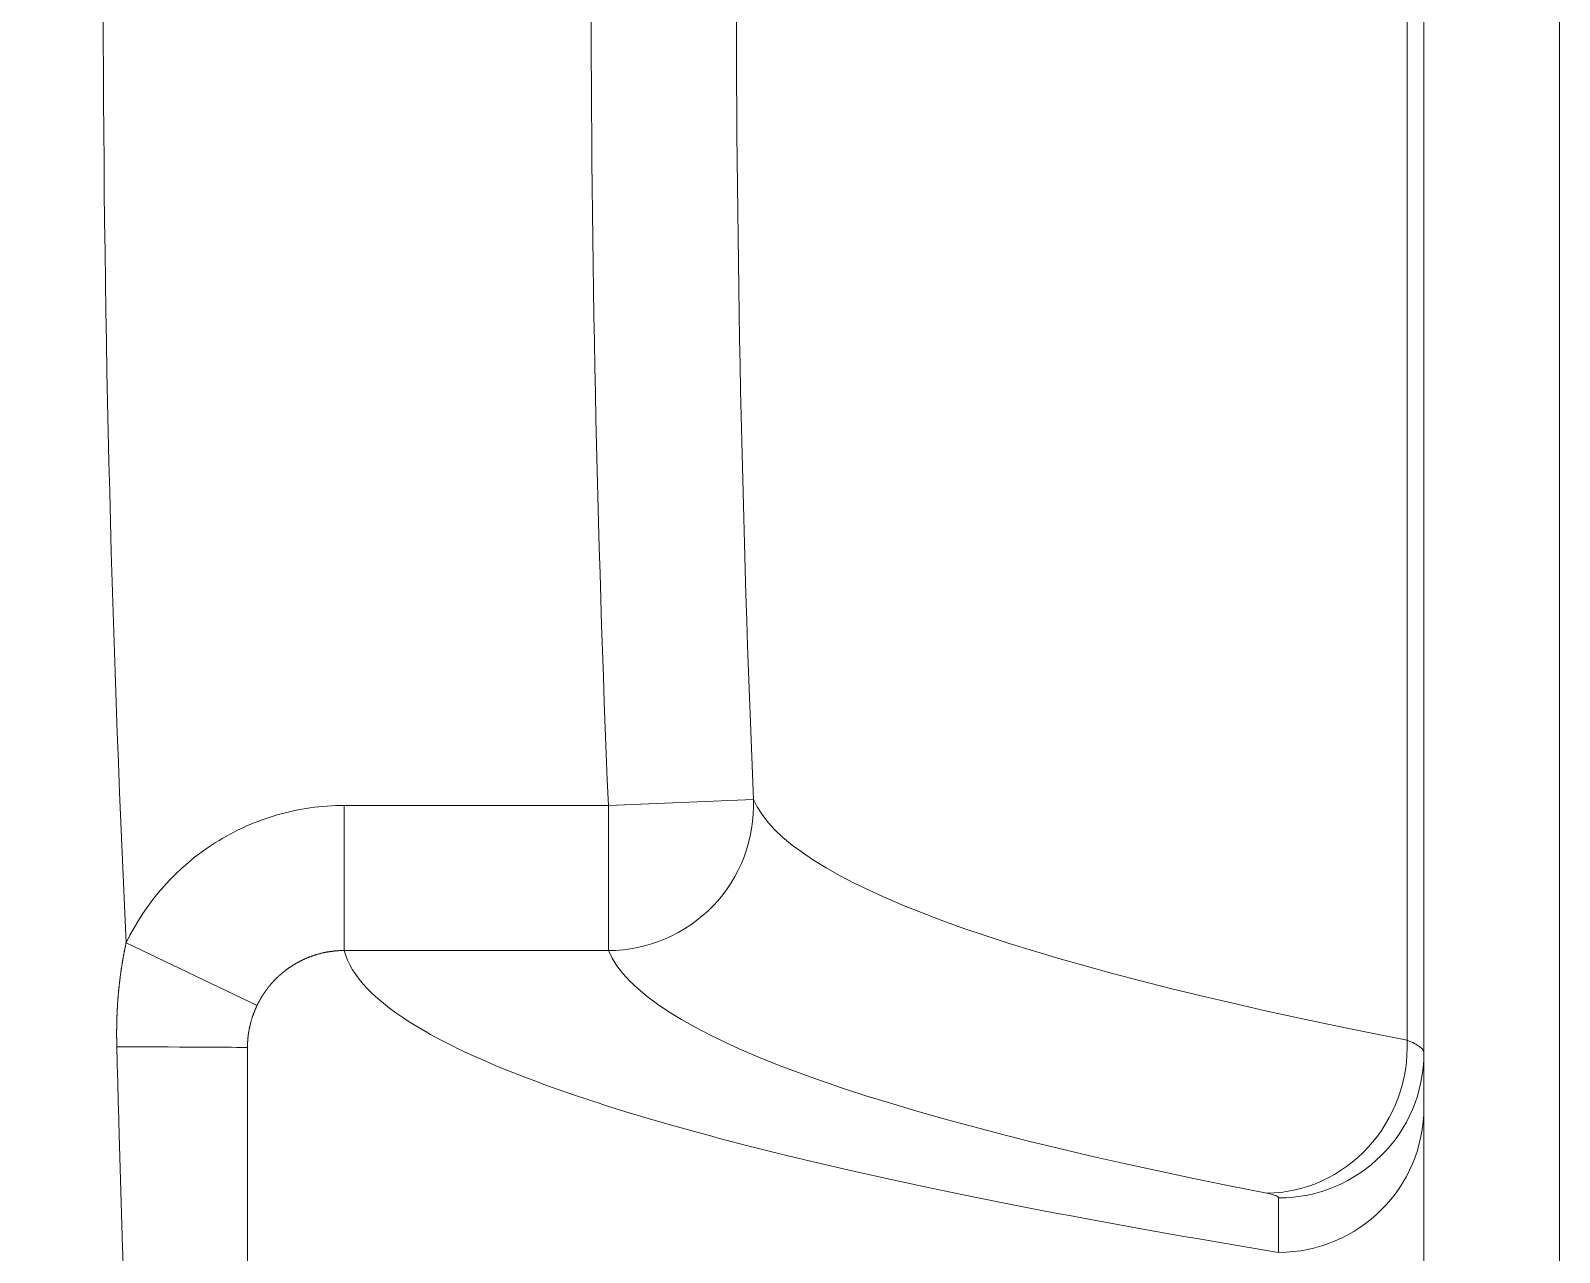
# Model space of a CAD drawing. Header units: millimetres. Extents: x 4664 to 8864, y -38 to 2932.
# Drawn here: x 8079.03 to 8092.78, y 2202.75 to 2213.73 of the extents above; entities that cross this region are included whole.
import ezdxf

# ---------------------------------------------------------------- set-up
doc = ezdxf.new("R2010")
doc.units = ezdxf.units.MM

msp = doc.modelspace()

# ---------------------------------------------------------------- linework, layer by layer
at = {"lineweight": 5}
for p, q in [((8092.779, 2199.975), (8092.779, 2228.386)), ((8091.56, 2227.187), (8091.56, 2201.174)), ((8091.41, 2223.704), (8091.41, 2204.657)), ((8085.532, 2206.823), (8084.227, 2206.768)), ((8084.227, 2206.768), (8081.852, 2206.768)), ((8081.852, 2206.768), (8081.852, 2205.464)), ((8084.227, 2206.768), (8084.227, 2205.464)), ((8081.068, 2204.969), (8079.891, 2205.534)), ((8081.852, 2205.464), (8084.227, 2205.464)), ((8090.254, 2203.24), (8090.254, 2202.751))]:
    msp.add_line(p, q, dxfattribs=at)
for radius, start, end in [(182.774, 159.96842, 200.03158), (181.468, 177.26879, 182.73121), (177.081, 177.60091, 182.39909), (175.775, 177.60091, 182.39909)]:
    msp.add_arc((8261.153, 2214.181), radius, start, end, dxfattribs=at)
at = {"lineweight": 5, "extrusion": (0, 0, -1)}
for centre, major_axis, ratio, start_param, end_param in [((8084.227, 2206.768), (-1.205, -0.503), 0.998391, 3.495724, 5.107297), ((8261.153, 2207.024), (175.663, 0), 0.052336, 2.881242, 3.119747), ((8261.153, 2205.666), (-176.968, 0), 0.052336, 6.022835, 6.26134), ((8090.149, 2204.586), (-0.252, -1.281), 0.964976, 4.470768, 6.082341), ((8079.676, 2204.591), (-1.306, 0), 0.005324, 1.671068, 3.12747), ((8090.254, 2204.544), (-1.306, 0), 0.99863, 3.141593, 4.712389), ((8090.254, 2204.055), (-1.306, 0), 0.99863, 3.141593, 4.712389)]:
    msp.add_ellipse(centre, major_axis=major_axis, ratio=ratio, start_param=start_param, end_param=end_param, dxfattribs=at)
at = {"lineweight": 5}
for points, knots in [([(8081.852, 2206.768), (8081.646, 2206.768), (8081.445, 2206.739), (8081.054, 2206.627), (8080.866, 2206.542), (8080.35, 2206.218), (8080.067, 2205.899), (8079.891, 2205.534)], [0, 0, 0, 0, 0.25, 0.25, 0.5, 0.5, 1, 1, 1, 1]), ([(8079.891, 2205.534), (8079.89, 2205.531), (8079.889, 2205.525), (8079.887, 2205.517), (8079.886, 2205.509), (8079.884, 2205.5), (8079.882, 2205.492), (8079.88, 2205.484), (8079.879, 2205.475), (8079.877, 2205.467), (8079.875, 2205.459), (8079.874, 2205.45), (8079.872, 2205.442), (8079.871, 2205.434), (8079.869, 2205.425), (8079.867, 2205.417), (8079.866, 2205.409), (8079.864, 2205.4), (8079.863, 2205.392), (8079.861, 2205.383), (8079.86, 2205.375), (8079.859, 2205.366), (8079.857, 2205.358), (8079.856, 2205.35), (8079.854, 2205.341), (8079.853, 2205.333), (8079.852, 2205.324), (8079.85, 2205.316), (8079.849, 2205.307), (8079.848, 2205.299), (8079.846, 2205.29), (8079.845, 2205.282), (8079.844, 2205.273), (8079.843, 2205.264), (8079.842, 2205.256), (8079.84, 2205.247), (8079.839, 2205.239), (8079.838, 2205.23), (8079.837, 2205.222), (8079.836, 2205.213), (8079.835, 2205.204), (8079.834, 2205.196), (8079.833, 2205.187), (8079.832, 2205.178), (8079.831, 2205.17), (8079.83, 2205.161), (8079.829, 2205.152), (8079.828, 2205.144), (8079.827, 2205.135), (8079.826, 2205.126), (8079.825, 2205.118), (8079.824, 2205.109), (8079.823, 2205.1), (8079.823, 2205.092), (8079.822, 2205.083), (8079.821, 2205.074), (8079.82, 2205.065), (8079.82, 2205.057), (8079.819, 2205.048), (8079.818, 2205.039), (8079.817, 2205.03), (8079.817, 2205.021), (8079.816, 2205.013), (8079.815, 2205.004), (8079.815, 2204.995), (8079.814, 2204.986), (8079.814, 2204.977), (8079.813, 2204.968), (8079.813, 2204.96), (8079.812, 2204.951), (8079.812, 2204.942), (8079.811, 2204.933), (8079.811, 2204.924), (8079.81, 2204.915), (8079.81, 2204.906), (8079.809, 2204.897), (8079.809, 2204.888), (8079.809, 2204.879), (8079.808, 2204.87), (8079.808, 2204.861), (8079.808, 2204.852), (8079.807, 2204.843), (8079.807, 2204.835), (8079.807, 2204.826), (8079.807, 2204.817), (8079.806, 2204.807), (8079.806, 2204.798), (8079.806, 2204.789), (8079.806, 2204.78), (8079.806, 2204.771), (8079.806, 2204.762), (8079.806, 2204.753), (8079.805, 2204.744), (8079.805, 2204.735), (8079.805, 2204.726), (8079.805, 2204.717), (8079.805, 2204.708), (8079.805, 2204.699), (8079.805, 2204.69), (8079.806, 2204.68), (8079.806, 2204.671), (8079.806, 2204.662), (8079.806, 2204.653), (8079.806, 2204.644), (8079.806, 2204.635), (8079.806, 2204.625), (8079.806, 2204.616), (8079.807, 2204.607), (8079.807, 2204.601), (8079.807, 2204.598)], [0, 0, 0, 0, 0.008987, 0.01798, 0.026977, 0.03598, 0.044988, 0.054001, 0.06302, 0.072044, 0.081073, 0.090108, 0.099148, 0.108194, 0.117246, 0.126303, 0.135366, 0.144435, 0.15351, 0.162591, 0.171677, 0.18077, 0.189868, 0.198973, 0.208083, 0.2172, 0.226323, 0.235453, 0.244588, 0.25373, 0.262879, 0.272034, 0.281195, 0.290363, 0.299538, 0.308719, 0.317907, 0.327102, 0.336303, 0.345512, 0.354727, 0.363949, 0.373179, 0.382415, 0.391658, 0.400909, 0.410166, 0.419431, 0.428703, 0.437983, 0.447269, 0.456563, 0.465865, 0.475174, 0.484491, 0.493815, 0.503147, 0.512487, 0.521834, 0.531189, 0.540552, 0.549922, 0.559301, 0.568687, 0.578082, 0.587485, 0.596895, 0.606314, 0.615741, 0.625176, 0.634619, 0.644071, 0.653531, 0.662999, 0.672476, 0.681962, 0.691455, 0.700958, 0.710469, 0.719988, 0.729516, 0.739053, 0.748599, 0.758154, 0.767717, 0.777289, 0.786871, 0.796461, 0.80606, 0.815668, 0.825286, 0.834912, 0.844548, 0.854193, 0.863847, 0.87351, 0.883183, 0.892865, 0.902557, 0.912258, 0.921969, 0.931689, 0.941418, 0.951158, 0.960907, 0.970665, 0.980434, 0.990212, 1, 1, 1, 1]), ([(8081.068, 2204.969), (8081.068, 2204.97), (8081.07, 2204.973), (8081.071, 2204.977), (8081.073, 2204.981), (8081.075, 2204.985), (8081.077, 2204.989), (8081.079, 2204.993), (8081.081, 2204.997), (8081.084, 2205.001), (8081.086, 2205.005), (8081.088, 2205.008), (8081.09, 2205.012), (8081.092, 2205.016), (8081.094, 2205.02), (8081.096, 2205.024), (8081.098, 2205.028), (8081.101, 2205.032), (8081.103, 2205.035), (8081.105, 2205.039), (8081.107, 2205.043), (8081.11, 2205.047), (8081.112, 2205.05), (8081.114, 2205.054), (8081.116, 2205.058), (8081.119, 2205.061), (8081.121, 2205.065), (8081.123, 2205.069), (8081.126, 2205.072), (8081.128, 2205.076), (8081.131, 2205.08), (8081.133, 2205.083), (8081.136, 2205.087), (8081.138, 2205.09), (8081.14, 2205.094), (8081.143, 2205.097), (8081.145, 2205.101), (8081.148, 2205.104), (8081.15, 2205.108), (8081.153, 2205.111), (8081.155, 2205.115), (8081.158, 2205.118), (8081.161, 2205.121), (8081.163, 2205.125), (8081.166, 2205.128), (8081.168, 2205.132), (8081.171, 2205.135), (8081.174, 2205.138), (8081.176, 2205.141), (8081.179, 2205.145), (8081.182, 2205.148), (8081.184, 2205.151), (8081.187, 2205.154), (8081.19, 2205.158), (8081.192, 2205.161), (8081.195, 2205.164), (8081.198, 2205.167), (8081.201, 2205.17), (8081.203, 2205.173), (8081.206, 2205.177), (8081.209, 2205.18), (8081.212, 2205.183), (8081.215, 2205.186), (8081.217, 2205.189), (8081.22, 2205.192), (8081.223, 2205.195), (8081.226, 2205.198), (8081.229, 2205.201), (8081.232, 2205.204), (8081.234, 2205.206), (8081.237, 2205.209), (8081.24, 2205.212), (8081.243, 2205.215), (8081.246, 2205.218), (8081.249, 2205.221), (8081.252, 2205.223), (8081.255, 2205.226), (8081.258, 2205.229), (8081.261, 2205.232), (8081.263, 2205.234), (8081.266, 2205.237), (8081.269, 2205.24), (8081.272, 2205.243), (8081.275, 2205.245), (8081.278, 2205.248), (8081.281, 2205.25), (8081.284, 2205.253), (8081.287, 2205.256), (8081.29, 2205.258), (8081.293, 2205.261), (8081.296, 2205.263), (8081.299, 2205.266), (8081.302, 2205.268), (8081.305, 2205.271), (8081.308, 2205.273), (8081.311, 2205.275), (8081.314, 2205.278), (8081.317, 2205.28), (8081.32, 2205.283), (8081.323, 2205.285), (8081.327, 2205.287), (8081.33, 2205.29), (8081.333, 2205.292), (8081.336, 2205.294), (8081.339, 2205.296), (8081.342, 2205.299), (8081.345, 2205.301), (8081.348, 2205.303), (8081.351, 2205.305), (8081.354, 2205.307), (8081.357, 2205.31), (8081.36, 2205.312), (8081.363, 2205.314), (8081.366, 2205.316), (8081.369, 2205.318), (8081.373, 2205.32), (8081.376, 2205.322), (8081.379, 2205.324), (8081.382, 2205.326), (8081.385, 2205.328), (8081.389, 2205.331), (8081.395, 2205.334), (8081.402, 2205.339), (8081.409, 2205.343), (8081.417, 2205.347), (8081.424, 2205.352), (8081.431, 2205.356), (8081.439, 2205.36), (8081.446, 2205.364), (8081.454, 2205.368), (8081.461, 2205.371), (8081.469, 2205.375), (8081.476, 2205.379), (8081.484, 2205.383), (8081.492, 2205.386), (8081.499, 2205.39), (8081.507, 2205.393), (8081.515, 2205.396), (8081.523, 2205.4), (8081.531, 2205.403), (8081.539, 2205.406), (8081.547, 2205.409), (8081.555, 2205.412), (8081.563, 2205.415), (8081.571, 2205.417), (8081.579, 2205.42), (8081.587, 2205.423), (8081.595, 2205.425), (8081.603, 2205.428), (8081.611, 2205.43), (8081.619, 2205.432), (8081.627, 2205.435), (8081.636, 2205.437), (8081.644, 2205.439), (8081.652, 2205.441), (8081.66, 2205.443), (8081.669, 2205.445), (8081.677, 2205.446), (8081.685, 2205.448), (8081.694, 2205.45), (8081.702, 2205.451), (8081.71, 2205.452), (8081.719, 2205.454), (8081.727, 2205.455), (8081.735, 2205.456), (8081.744, 2205.457), (8081.752, 2205.458), (8081.76, 2205.459), (8081.769, 2205.46), (8081.777, 2205.461), (8081.785, 2205.461), (8081.794, 2205.462), (8081.802, 2205.463), (8081.81, 2205.463), (8081.818, 2205.463), (8081.827, 2205.464), (8081.835, 2205.464), (8081.843, 2205.464), (8081.849, 2205.464), (8081.852, 2205.464)], [0, 0, 0, 0, 0.004556, 0.009108, 0.013657, 0.018202, 0.022743, 0.02728, 0.031813, 0.036343, 0.040868, 0.045389, 0.049905, 0.054418, 0.058926, 0.06343, 0.067929, 0.072423, 0.076913, 0.081399, 0.085879, 0.090355, 0.094825, 0.099291, 0.103752, 0.108208, 0.112658, 0.117104, 0.121544, 0.125978, 0.130408, 0.134831, 0.13925, 0.143662, 0.148069, 0.152471, 0.156866, 0.161256, 0.16564, 0.170018, 0.17439, 0.178755, 0.183115, 0.187468, 0.191816, 0.196157, 0.200491, 0.204819, 0.209141, 0.213456, 0.217765, 0.222067, 0.226362, 0.230651, 0.234933, 0.239208, 0.243476, 0.247737, 0.251991, 0.256239, 0.260479, 0.264712, 0.268937, 0.273156, 0.277367, 0.281571, 0.285767, 0.289957, 0.294138, 0.298312, 0.302479, 0.306638, 0.310789, 0.314933, 0.319069, 0.323197, 0.327317, 0.33143, 0.335534, 0.339631, 0.34372, 0.3478, 0.351873, 0.355937, 0.359994, 0.364042, 0.368082, 0.372114, 0.376137, 0.380152, 0.384159, 0.388158, 0.392148, 0.396129, 0.400102, 0.404067, 0.408023, 0.411971, 0.415909, 0.41984, 0.423761, 0.427674, 0.431578, 0.435473, 0.43936, 0.443238, 0.447107, 0.450967, 0.454818, 0.45866, 0.462493, 0.466318, 0.470133, 0.473939, 0.477737, 0.481525, 0.485304, 0.489074, 0.492835, 0.496587, 0.500329, 0.508881, 0.517444, 0.526017, 0.5346, 0.543193, 0.551794, 0.560404, 0.569021, 0.577647, 0.586279, 0.594919, 0.603564, 0.612216, 0.620872, 0.629534, 0.6382, 0.646869, 0.655543, 0.664219, 0.672898, 0.681578, 0.690261, 0.698944, 0.707629, 0.716313, 0.724997, 0.73368, 0.742362, 0.751043, 0.759721, 0.768397, 0.777069, 0.785738, 0.794403, 0.803064, 0.811719, 0.82037, 0.829014, 0.837652, 0.846284, 0.854908, 0.863524, 0.872133, 0.880733, 0.889324, 0.897905, 0.906477, 0.915039, 0.923589, 0.932129, 0.940658, 0.949174, 0.957678, 0.96617, 0.974648, 0.983113, 0.991563, 1, 1, 1, 1]), ([(8090.254, 2202.751), (8088.923, 2202.97), (8087.748, 2203.191), (8085.71, 2203.639), (8084.847, 2203.864), (8083.442, 2204.318), (8082.898, 2204.546), (8082.133, 2205.004), (8081.912, 2205.234), (8081.852, 2205.464)], [0, 0, 0, 0, 0.25, 0.25, 0.5, 0.5, 0.75, 0.75, 1, 1, 1, 1]), ([(8080.982, 2204.591), (8080.982, 2204.592), (8080.982, 2204.595), (8080.982, 2204.599), (8080.982, 2204.603), (8080.982, 2204.607), (8080.982, 2204.611), (8080.982, 2204.616), (8080.982, 2204.62), (8080.983, 2204.625), (8080.983, 2204.63), (8080.983, 2204.634), (8080.983, 2204.639), (8080.984, 2204.644), (8080.984, 2204.649), (8080.984, 2204.654), (8080.985, 2204.66), (8080.985, 2204.665), (8080.986, 2204.67), (8080.986, 2204.676), (8080.987, 2204.681), (8080.987, 2204.687), (8080.988, 2204.693), (8080.989, 2204.699), (8080.989, 2204.705), (8080.99, 2204.711), (8080.991, 2204.717), (8080.992, 2204.724), (8080.993, 2204.73), (8080.994, 2204.737), (8080.995, 2204.743), (8080.996, 2204.75), (8080.998, 2204.757), (8080.999, 2204.764), (8081, 2204.77), (8081.002, 2204.778), (8081.004, 2204.788), (8081.008, 2204.802), (8081.012, 2204.819), (8081.016, 2204.834), (8081.02, 2204.847), (8081.024, 2204.859), (8081.027, 2204.869), (8081.03, 2204.879), (8081.034, 2204.888), (8081.037, 2204.897), (8081.04, 2204.905), (8081.044, 2204.914), (8081.047, 2204.923), (8081.05, 2204.931), (8081.054, 2204.939), (8081.057, 2204.947), (8081.061, 2204.954), (8081.064, 2204.962), (8081.066, 2204.967), (8081.068, 2204.969)], [0, 0, 0, 0, 0.010049, 0.020333, 0.030854, 0.041611, 0.052608, 0.063844, 0.075321, 0.087041, 0.099004, 0.111212, 0.123667, 0.136369, 0.14932, 0.162522, 0.175975, 0.189681, 0.203642, 0.217859, 0.232332, 0.247065, 0.262057, 0.277311, 0.292827, 0.308607, 0.324653, 0.340966, 0.357547, 0.374398, 0.39152, 0.408913, 0.426581, 0.444523, 0.462742, 0.481238, 0.500013, 0.547169, 0.59058, 0.630177, 0.665898, 0.697691, 0.725511, 0.74932, 0.774357, 0.798957, 0.823116, 0.84683, 0.870093, 0.892902, 0.915253, 0.937142, 0.958564, 0.979518, 1, 1, 1, 1]), ([(8079.807, 2204.598), (8079.808, 2204.57), (8079.809, 2204.515), (8079.811, 2204.432), (8079.814, 2204.349), (8079.816, 2204.267), (8079.818, 2204.184), (8079.82, 2204.102), (8079.823, 2204.019), (8079.825, 2203.937), (8079.827, 2203.855), (8079.83, 2203.772), (8079.832, 2203.69), (8079.834, 2203.608), (8079.837, 2203.526), (8079.839, 2203.444), (8079.842, 2203.362), (8079.844, 2203.28), (8079.846, 2203.198), (8079.849, 2203.116), (8079.851, 2203.035), (8079.854, 2202.953), (8079.856, 2202.871), (8079.859, 2202.79), (8079.862, 2202.708), (8079.864, 2202.627), (8079.867, 2202.546), (8079.869, 2202.464), (8079.872, 2202.383), (8079.875, 2202.302), (8079.877, 2202.221), (8079.88, 2202.14), (8079.883, 2202.059), (8079.885, 2201.978), (8079.888, 2201.897), (8079.891, 2201.816), (8079.894, 2201.736), (8079.896, 2201.655), (8079.899, 2201.574), (8079.902, 2201.494), (8079.905, 2201.413), (8079.907, 2201.333), (8079.91, 2201.253), (8079.913, 2201.172), (8079.916, 2201.092), (8079.919, 2201.012), (8079.922, 2200.932), (8079.925, 2200.852), (8079.928, 2200.772), (8079.931, 2200.692), (8079.934, 2200.612), (8079.937, 2200.532), (8079.94, 2200.452), (8079.943, 2200.373), (8079.946, 2200.293), (8079.949, 2200.213), (8079.952, 2200.134), (8079.955, 2200.055), (8079.958, 2199.975), (8079.961, 2199.896), (8079.964, 2199.817), (8079.967, 2199.737), (8079.97, 2199.658), (8079.973, 2199.579), (8079.977, 2199.5), (8079.98, 2199.421), (8079.983, 2199.342), (8079.986, 2199.264), (8079.989, 2199.185), (8079.993, 2199.106), (8079.996, 2199.027), (8079.999, 2198.949), (8080.002, 2198.87), (8080.006, 2198.792), (8080.009, 2198.713), (8080.012, 2198.635), (8080.016, 2198.557), (8080.019, 2198.479), (8080.022, 2198.401), (8080.026, 2198.322), (8080.029, 2198.244), (8080.032, 2198.166), (8080.036, 2198.089), (8080.039, 2198.011), (8080.043, 2197.933), (8080.046, 2197.855), (8080.049, 2197.803), (8080.05, 2197.778)], [0, 0, 0, 0, 0.01214, 0.024271, 0.036393, 0.048506, 0.06061, 0.072705, 0.084792, 0.096869, 0.108937, 0.120996, 0.133046, 0.145088, 0.15712, 0.169144, 0.181158, 0.193164, 0.20516, 0.217148, 0.229126, 0.241096, 0.253057, 0.265009, 0.276951, 0.288885, 0.30081, 0.312726, 0.324633, 0.336532, 0.348421, 0.360301, 0.372172, 0.384035, 0.395888, 0.407733, 0.419569, 0.431395, 0.443213, 0.455022, 0.466822, 0.478613, 0.490395, 0.502168, 0.513932, 0.525688, 0.537434, 0.549172, 0.5609, 0.57262, 0.584331, 0.596033, 0.607726, 0.61941, 0.631085, 0.642751, 0.654409, 0.666057, 0.677697, 0.689328, 0.700949, 0.712562, 0.724166, 0.735762, 0.747348, 0.758925, 0.770494, 0.782053, 0.793604, 0.805146, 0.816679, 0.828203, 0.839718, 0.851224, 0.862722, 0.874211, 0.88569, 0.897161, 0.908623, 0.920076, 0.931521, 0.942956, 0.954382, 0.9658, 0.977209, 0.988609, 1, 1, 1, 1]), ([(8080.981, 2197.744), (8080.981, 2197.767), (8080.981, 2197.813), (8080.981, 2197.882), (8080.981, 2197.951), (8080.981, 2198.021), (8080.981, 2198.091), (8080.981, 2198.161), (8080.981, 2198.231), (8080.981, 2198.302), (8080.981, 2198.372), (8080.981, 2198.443), (8080.981, 2198.514), (8080.981, 2198.585), (8080.981, 2198.657), (8080.981, 2198.728), (8080.981, 2198.8), (8080.981, 2198.872), (8080.981, 2198.944), (8080.981, 2199.017), (8080.981, 2199.089), (8080.981, 2199.162), (8080.981, 2199.235), (8080.981, 2199.308), (8080.981, 2199.382), (8080.981, 2199.569), (8080.981, 2199.873), (8080.981, 2200.297), (8080.981, 2200.729), (8080.982, 2201.298), (8080.982, 2202.015), (8080.982, 2202.652), (8080.982, 2203.079), (8080.982, 2203.283), (8080.982, 2203.491), (8080.982, 2203.702), (8080.982, 2203.919), (8080.982, 2204.139), (8080.982, 2204.363), (8080.982, 2204.515), (8080.982, 2204.591)], [0, 0, 0, 0, 0.010091, 0.020211, 0.030359, 0.040535, 0.05074, 0.060972, 0.071233, 0.081523, 0.09184, 0.102186, 0.112561, 0.122963, 0.133394, 0.143853, 0.154341, 0.164856, 0.1754, 0.185973, 0.196573, 0.207202, 0.21786, 0.228545, 0.239259, 0.250001, 0.3106, 0.372466, 0.4356, 0.5, 0.621652, 0.75, 0.779093, 0.808802, 0.839127, 0.870069, 0.901627, 0.933802, 0.966593, 1, 1, 1, 1])]:
    msp.add_open_spline(points, degree=3, knots=knots, dxfattribs=at)
for points in [[(8091.56, 2204.544), (8091.56, 2204.554), (8091.554, 2204.572), (8091.525, 2204.601), (8091.478, 2204.629), (8091.435, 2204.648), (8091.41, 2204.657)], [(8090.149, 2203.282), (8090.219, 2203.268), (8090.254, 2203.254), (8090.254, 2203.24)]]:
    msp.add_open_spline(points, degree=3, dxfattribs=at)

doc.saveas('drawing.dxf')
